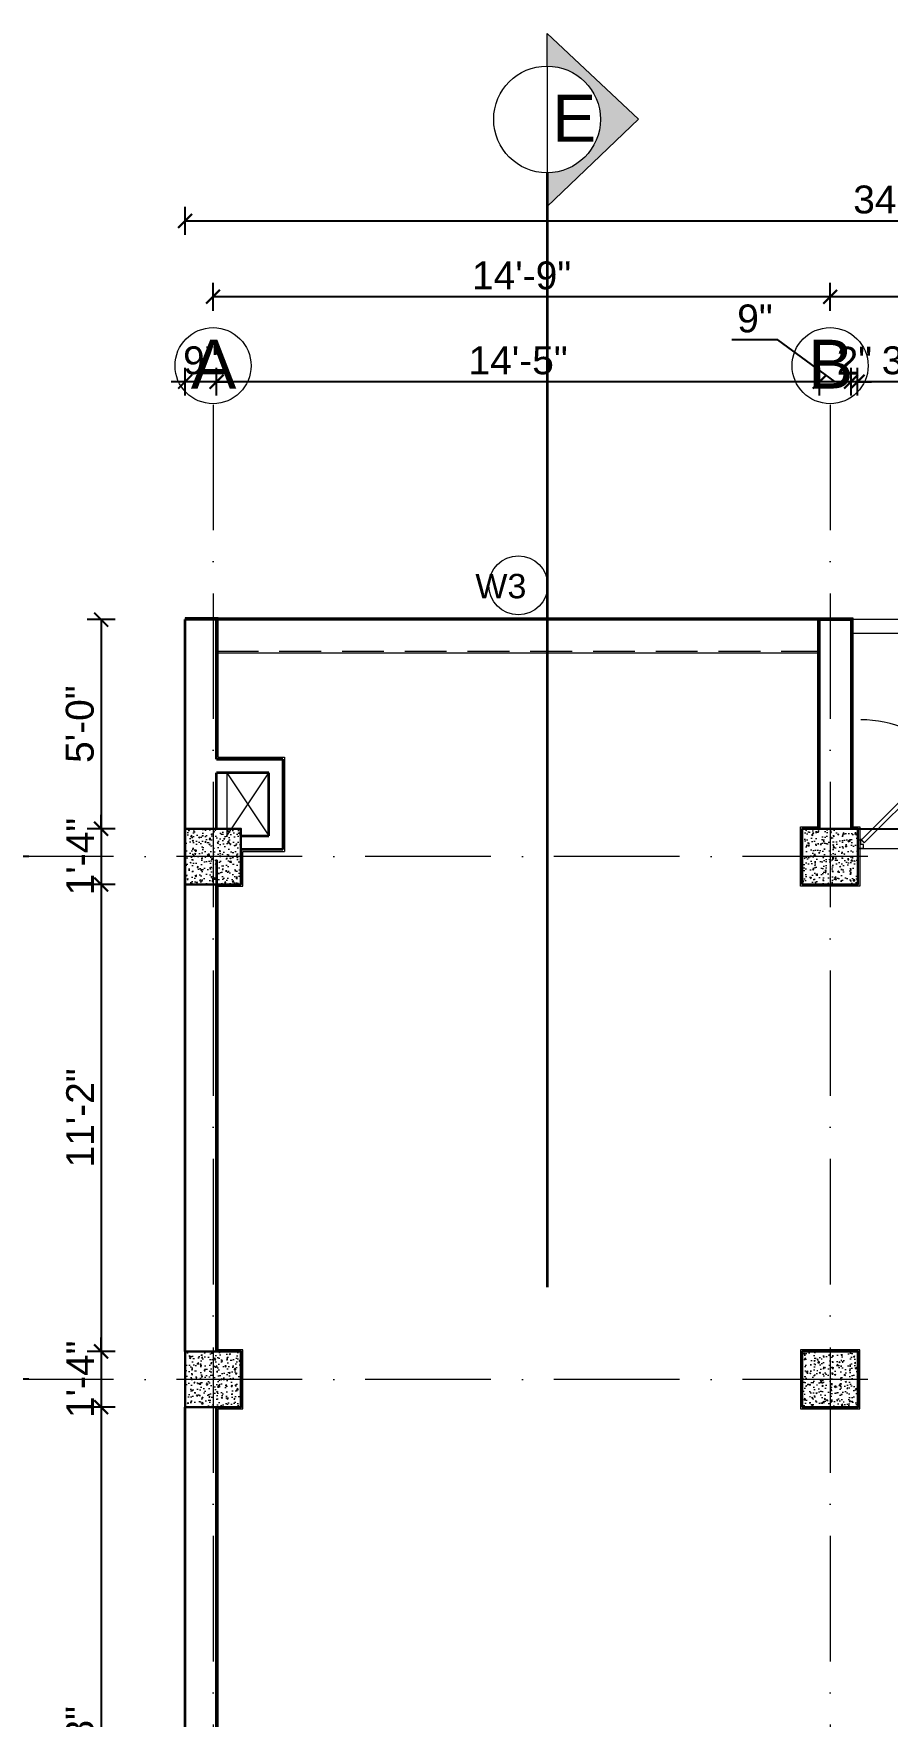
# Model space of a CAD drawing. Header units: inches. Extents: x 10755 to 33653, y -10992 to 10708.
# Drawn here: x 14934.1 to 15179, y 6971.1 to 7454 of the extents above; entities that cross this region are included whole.
import ezdxf

# ---------------------------------------------------------------- set-up
doc = ezdxf.new("R2010")
doc.units = ezdxf.units.IN
doc.header["$MEASUREMENT"] = 0
doc.linetypes.add('ACAD_ISO10W100', pattern=[18, 12, -3, 0, -3])
doc.linetypes.add('HIDDEN', pattern=[0.375, 0.25, -0.125])
for name, color, linetype, lineweight in [('beam in plan', 241, 'HIDDEN', 20), ('centerline', 9, 'ACAD_ISO10W100', 5), ('col', 1, 'Continuous', 30), ('dim', 6, 'Continuous', 13), ('dimension center - 8', 134, 'Continuous', 13), ('dimension element- 8', 5, 'Continuous', 13), ('dimension inter - 8', 6, 'Continuous', 13), ('dimension overall - 8', 185, 'Continuous', 13), ('DIMINSION', 5, 'Continuous', 15), ('hatch 2', 8, 'Continuous', 13), ('hatch- rcc', 252, 'Continuous', 5), ('PLASTER', 50, 'Continuous', 9), ('PUERTAS', 7, 'Continuous', 0), ('railing', 33, 'Continuous', 15), ('rs', 102, 'Continuous', 15), ('Section line-1-8', 172, 'Continuous', 35), ('Section text-1-8', 6, 'Continuous', 18), ('sill line', 21, 'Continuous', 20), ('title text 1', 113, 'Continuous', 25), ('wall', 1, 'Continuous', 35)]:
    doc.layers.add(name, color=color, linetype=linetype, lineweight=lineweight)
doc.layers.add('T-TEXT', color=230, linetype='Continuous')
doc.layers.get('dimension inter - 8').off()
doc.layers.get('DIMINSION').off()
doc.styles.add('arial', font='arial.ttf')
doc.styles.add('Prajwal', font='stylu.ttf', dxfattribs={"height": 9})
doc.styles.get("Standard").update_dxf_attribs({"font": 'arial.ttf'})
doc.styles.add('suren', font='times.ttf', dxfattribs={"height": 4})
doc.dimstyles.new('S8', dxfattribs={"dimscale": 8, "dimtxt": 1, "dimasz": 0.5, "dimexe": 0.5, "dimexo": 0.5, "dimgap": 0.25, "dimtad": 1, "dimzin": 3, "dimdsep": 46, "dimlunit": 4, "dimtxsty": 'Standard', "dimblk": 'ARCHTICK', "dimcen": 0, "dimclrd": 256, "dimclre": 256, "dimclrt": 6, "dimadec": 0, "dimazin": 0, "dimtfac": 0.5, "dimtix": 1, "dimtmove": 1, "dimatfit": 3, "dimfxl": 0.5, "dimfxlon": 1, "dimfrac": 1, "dimtolj": 1, "dimtzin": 0, "dimarcsym": 1})

# ---------------------------------------------------------------- blocks, each defined once
blk = doc.blocks.new('EWEWRTT')
at = {"layer": 'centerline', "ltscale": 3}
for p, q in [((176317.85, -3623.75), (176317.85, -4988.85)), ((176494.85, -3623.75), (176494.85, -4988.85)), ((176830.31, -3753.4), (176184.96, -3753.4)), ((176830.31, -3903.4), (176184.95, -3903.4))]:
    blk.add_line(p, q, dxfattribs=at)
at = {"layer": 'centerline', "linetype": 'Continuous'}
for centre in [(176317.85, -3612.52), (176494.85, -3612.52)]:
    blk.add_circle(centre, 10.91, dxfattribs=at)
at = {"layer": 'T-TEXT', "ltscale": 100, "char_height": 14, "width": 12.944, "attachment_point": 1, "style": 'suren'}
for s, insert in [('{\\fArial|b0|i0|c0|p34;A}', (176311.49, -3605.08)), ('{\\fArial|b0|i0|c0|p34;B}', (176488.49, -3605.08))]:
    blk.add_mtext(s, dxfattribs=dict(at, insert=insert))
blk = doc.blocks.new('ETERWEWE')
at = {"layer": 'hatch- rcc', "linetype": 'Continuous', "ltscale": 30}
h = blk.add_hatch(dxfattribs=at)
h.set_pattern_fill('AR-CONC', color=256, scale=0.5, style=0)
h.set_pattern_definition([(50, (0, 0), (3.586300913, -0.313760675), [0.375, -4.125]), (355, (0, 0), (-0.69375667, 3.76096067), [0.3, -3.3]), (100.4514445, (0.299, -0.026), (2.89254423, 3.447199955), [0.31870096, -3.50571056]), (46.1842, (0, 1), (5.33620665, -0.8275964), [0.5625, -6.1875]), (96.6356355, (0.4447, 0.931), (4.67330973, 4.870593), [0.47805171, -5.2585688]), (351.184164, (0, 1), (4.67330973, 4.870593), [0.45, -4.95]), (21, (0.5, 0.75), (2.98453526, -2.013094453), [0.375, -4.125]), (326, (0.5, 0.75), (1.21657666, 3.625750225), [0.3, -3.3]), (71.4514447, (0.7487, 0.5822), (4.20111188, 1.612655764), [0.31870095, -3.50571056]), (37.5, (0, 0), (0.060799277, 1.664469269), [0, -3.26, 0, -3.35, 0, -3.3125]), (7.5, (0, 0), (1.315347687, 1.97205856), [0, -1.91, 0, -3.185, 0, -1.2625]), (327.5, (-1.115, 0), (2.669112181, -0.112774359), [0, -1.25, 0, -3.9, 0, -5.175]), (317.5, (-1.615, 0), (2.915930847, 0.50052491), [0, -1.625, 0, -2.59, 0, -3.675])])
h.paths.add_polyline_path([(159423.23, -3794.58), (159439.23, -3794.58), (159439.23, -3778.58), (159423.23, -3778.58)])
at = {"layer": 'col', "linetype": 'Continuous', "ltscale": 30}
blk.add_lwpolyline([(159423.23, -3794.58), (159423.23, -3778.58), (159439.23, -3778.58), (159439.23, -3794.58), (159423.23, -3794.58)], dxfattribs=at)
blk = doc.blocks.new('wewerrr')
at = {"layer": 'DIMINSION', "linetype": 'Continuous'}
for p in [(16886.62, 33.19), (16886.62, 33.19), (17063.62, 33.19), (17063.62, 33.19), (16886.62, -116.81), (16886.62, -116.81), (17063.62, -116.81), (17063.62, -116.81)]:
    blk.add_blockref('ETERWEWE', p, dxfattribs=at)
blk = doc.blocks.new('2ft6in')
at = {"layer": 'PUERTAS', "color": 2}
for p, q in [((0.84, 2.1), (21.02, 22.28)), ((21.71, 21.6), (1.47, 1.37)), ((18.33, 21.76), (18.31, 21.77)), ((21.71, 21.6), (21.02, 22.28)), ((21.18, 18.9), (21.2, 18.89)), ((0, 2), (0, 0)), ((0.6, 2), (0, 2)), ((1.33, 0), (0, 0)), ((0.6, 1.26), (0.6, 2.04)), ((0.67, 1.26), (0.6, 1.26)), ((0.67, 1.26), (0.67, 2.01)), ((0.67, 1), (0.67, 1.26)), ((1.33, 1), (0.67, 1)), ((1.31, 1.53), (0.79, 2.06)), ((1.36, 1.58), (0.81, 2.12)), ((1.36, 1.58), (1.31, 1.53)), ((1.47, 1.37), (1.31, 1.53)), ((1.33, 0), (1.33, 1)), ((28.67, 0), (28.67, 1)), ((28.67, 1), (29.33, 1)), ((28.67, 0), (30, 0)), ((29.33, 1), (29.33, 2)), ((29.33, 2), (30, 2)), ((30, 0), (30, 2))]:
    blk.add_line(p, q, dxfattribs=at)
at = {"layer": 'PUERTAS', "color": 8}
for p, q in [((18.81, 20.78), (18.04, 21.4)), ((18.86, 20.83), (18.08, 21.46)), ((18.95, 20.92), (18.2, 21.58)), ((18.44, 21.9), (18.31, 21.77)), ((19.07, 21.03), (18.34, 21.72)), ((18.44, 21.9), (18.56, 22.02)), ((18.58, 22.01), (18.56, 22.02)), ((19.3, 21.26), (18.61, 22)), ((19.42, 21.38), (18.75, 22.14)), ((19.51, 21.48), (18.88, 22.26)), ((18.91, 20.27), (19.19, 20.69)), ((19.55, 21.53), (18.93, 22.3)), ((19.13, 20.8), (19.03, 20.9)), ((19.15, 20.82), (19.05, 20.92)), ((19.09, 20.44), (19.25, 20.76)), ((19.19, 20.87), (19.1, 20.96)), ((19.25, 20.93), (19.16, 21.02)), ((19.28, 20.63), (19.32, 20.83)), ((19.4, 21.08), (19.31, 21.17)), ((19.47, 21.15), (19.38, 21.24)), ((19.43, 20.78), (19.4, 20.9)), ((19.51, 21.19), (19.42, 21.28)), ((19.55, 20.91), (19.43, 20.94)), ((19.53, 21.21), (19.44, 21.3)), ((19.7, 21.06), (19.51, 21.01)), ((19.89, 21.24), (19.58, 21.08)), ((20.07, 21.42), (19.64, 21.15)), ((20.33, 20.13), (20.36, 20.01)), ((20.48, 20.28), (20.44, 20.08)), ((20.67, 20.47), (20.51, 20.15)), ((20.85, 20.64), (20.57, 20.22)), ((20.95, 20.13), (21.72, 19.51)), ((19.69, 19.49), (20.12, 19.76)), ((19.87, 19.67), (20.18, 19.83)), ((20.06, 19.85), (20.25, 19.9)), ((20.21, 20), (20.33, 19.97)), ((20.21, 19.38), (20.83, 18.61)), ((20.23, 19.7), (20.32, 19.61)), ((20.25, 19.72), (20.34, 19.63)), ((20.25, 19.43), (20.88, 18.65)), ((20.29, 19.76), (20.38, 19.67)), ((20.34, 19.53), (21, 18.77)), ((20.36, 19.83), (20.45, 19.74)), ((20.46, 19.64), (21.14, 18.91)), ((20.5, 19.98), (20.6, 19.89)), ((20.57, 20.04), (20.66, 19.95)), ((20.61, 20.09), (20.7, 19.99)), ((20.63, 20.11), (20.72, 20.01)), ((20.69, 19.87), (21.42, 19.19)), ((20.81, 19.99), (21.56, 19.33)), ((20.9, 20.08), (21.68, 19.45)), ((21.32, 19.01), (21.2, 18.89)), ((21.32, 19.01), (21.44, 19.14)), ((21.43, 19.15), (21.44, 19.14)), ((0, 0), (30, 0))]:
    blk.add_line(p, q, dxfattribs=at)
at = {"layer": 'PUERTAS', "color": 1}
for p, q in [((18.06, 21.44), (18.48, 21.86)), ((18.74, 20.79), (18.06, 21.34)), ((18.08, 21.51), (18.45, 21.88)), ((18.11, 21.49), (18.08, 21.51)), ((18.82, 22.25), (18.45, 21.88)), ((18.9, 22.28), (18.48, 21.86)), ((18.84, 22.23), (18.82, 22.25)), ((18.83, 20.8), (19.18, 21.15)), ((18.84, 20.21), (19.1, 20.6)), ((18.92, 20.89), (18.93, 20.88)), ((19.54, 21.59), (18.99, 22.27)), ((19.02, 20.88), (19.24, 21.1)), ((19.12, 20.8), (19.03, 20.89)), ((19.1, 20.7), (19.11, 20.69)), ((19.1, 20.6), (19.1, 20.6)), ((19.11, 20.79), (19.33, 21.01)), ((19.54, 21.5), (19.18, 21.15)), ((19.45, 21.31), (19.24, 21.1)), ((19.55, 21.22), (19.33, 21.01)), ((19.45, 21.41), (19.45, 21.41)), ((19.54, 21.22), (19.45, 21.31)), ((19.64, 21.23), (19.64, 21.23)), ((19.74, 21.24), (19.73, 21.23)), ((20.12, 21.49), (19.74, 21.24)), ((20.22, 21.48), (20.22, 21.49)), ((20.65, 20.12), (20.43, 19.9)), ((20.66, 20.31), (20.65, 20.31)), ((20.65, 20.21), (20.65, 20.22)), ((20.91, 20.7), (20.66, 20.31)), ((20.91, 20.8), (20.91, 20.79)), ((18.85, 20.11), (18.84, 20.12)), ((19.53, 19.43), (19.54, 19.42)), ((19.64, 19.42), (20.02, 19.67)), ((20.02, 19.67), (20.03, 19.68)), ((20.12, 19.68), (20.12, 19.68)), ((20.21, 19.69), (20.43, 19.9)), ((20.22, 19.41), (20.57, 19.76)), ((20.22, 19.69), (20.31, 19.6)), ((20.22, 19.32), (20.76, 18.64)), ((20.31, 19.6), (20.52, 19.81)), ((20.31, 19.5), (20.31, 19.5)), ((20.74, 20.03), (20.52, 19.81)), ((20.93, 20.11), (20.57, 19.76)), ((20.64, 20.11), (20.73, 20.02)), ((20.84, 20.02), (20.83, 20.03)), ((20.86, 18.63), (21.28, 19.05)), ((20.91, 18.68), (20.94, 18.66)), ((20.94, 18.66), (21.31, 19.03)), ((21.02, 20.12), (21.7, 19.57)), ((21.7, 19.47), (21.28, 19.05)), ((21.67, 19.4), (21.31, 19.03)), ((21.65, 19.42), (21.67, 19.4))]:
    blk.add_line(p, q, dxfattribs=at)
at = {"layer": 'PUERTAS', "color": 2}
for radius in [0.129, 0.0627]:
    blk.add_circle((0.68, 2.14), radius, dxfattribs=at)
at = {"layer": 'PUERTAS', "color": 8}
blk.add_arc((0.68, 2.14), 28.65, 359.7285, 90.0333, dxfattribs=at)
at = {"layer": 'PUERTAS', "color": 1}
for centre, start, end in [((18.78, 20.84), 231.0764, 315), ((18.89, 20.16), 135, 225), ((18.94, 22.23), 38.9236, 135), ((18.97, 20.93), 225, 315), ((19.16, 20.74), 135, 219.7428), ((19.06, 20.65), 315, 39.7428), ((19.4, 21.36), 315, 45), ((19.49, 21.55), 315, 38.9236), ((19.6, 21.18), 50.2572, 135), ((19.68, 21.28), 230.2572, 315), ((20.17, 21.44), 45, 135), ((20.7, 20.26), 135, 219.7428), ((20.6, 20.17), 315, 39.7428), ((20.87, 20.75), 315, 45), ((20.98, 20.07), 51.0764, 135), ((19.59, 19.47), 225, 315), ((20.07, 19.63), 50.2572, 135), ((20.16, 19.73), 230.2572, 315), ((20.27, 19.36), 135, 218.9236), ((20.35, 19.55), 135, 225), ((20.78, 19.98), 45, 135), ((20.82, 18.68), 218.9236, 315), ((21.65, 19.52), 315, 51.0764)]:
    blk.add_arc(centre, 0.0667, start, end, dxfattribs=at)
blk = doc.blocks.new('pp')
at = {"layer": 'PLASTER'}
for p, q in [((13829.02, 7286.32), (13819.52, 7286.32)), ((13819.52, 7286.32), (13819.52, 7285.82)), ((13829.02, 7246.32), (13829.02, 7286.32)), ((13829.02, 7246.32), (13848.02, 7246.32)), ((13848.02, 7246.32), (13848.02, 7219.32))]:
    blk.add_line(p, q, dxfattribs=at)
for points in [[(14001.02, 7286.32), (14011.02, 7286.32), (14011.02, 7226.32), (14013.02, 7226.32), (14013.02, 7209.32), (13996.02, 7209.32), (13996.02, 7226.32), (14001.02, 7226.32), (14001.02, 7286.32)], [(13848.02, 6432.32), (13836.02, 6432.32), (13836.02, 6435.32), (13829.02, 6435.32), (13829.02, 6658.32), (13836.02, 6658.32), (13836.02, 6675.32), (13829.02, 6675.32), (13829.02, 6843.32), (13836.02, 6843.32), (13836.02, 6860.32), (13829.02, 6860.32), (13829.02, 7059.32), (13836.02, 7059.32), (13836.02, 7076.32), (13829.02, 7076.32), (13829.02, 7209.32), (13836.02, 7209.32), (13836.02, 7219.32), (13848.02, 7219.32)]]:
    blk.add_lwpolyline(points, dxfattribs=at)
blk.add_lwpolyline([(14013.02, 7076.32), (13996.02, 7076.32), (13996.02, 7059.32), (14013.02, 7059.32)], close=True, dxfattribs=at)
blk = doc.blocks.new('_ArchTick')
at = {"color": 0, "const_width": 0.15}
blk.add_lwpolyline([(-0.5, -0.5), (0.5, 0.5)], dxfattribs=at)
blk = doc.blocks.new('*D983')
at = {"layer": 'Defpoints', "color": 0, "transparency": 16777216}
for p in [(14986.6, 7354.1), (14986.6, 7285.82), (15159.6, 7285.82)]:
    blk.add_point(p, dxfattribs=at)
at = {"layer": 'dimension element- 8', "lineweight": -2, "transparency": 16777216}
for p, q in [((14986.6, 7350.1), (14986.6, 7358.1)), ((15159.6, 7354.1), (14986.6, 7354.1)), ((15159.6, 7350.1), (15159.6, 7358.1))]:
    blk.add_line(p, q, dxfattribs=at)
at = {"layer": 'dimension element- 8', "lineweight": -2, "transparency": 16777216, "xscale": 4, "yscale": 4, "zscale": 4, "rotation": 180}
blk.add_blockref('_ArchTick', (14986.6, 7354.1), dxfattribs=at)
at = {"layer": 'dimension element- 8', "lineweight": -2, "transparency": 16777216, "xscale": 4, "yscale": 4, "zscale": 4}
blk.add_blockref('_ArchTick', (15159.6, 7354.1), dxfattribs=at)
at = {"layer": 'dimension element- 8', "color": 6, "transparency": 16777216, "insert": (15073.1, 7360.18), "char_height": 8, "attachment_point": 5}
blk.add_mtext('\\A1;14\'-5"', dxfattribs=at)
blk = doc.blocks.new('*D894')
at = {"layer": 'Defpoints', "color": 0, "transparency": 16777216}
for p in [(14977.6, 7285.82), (14953.5, 7225.82), (14977.6, 7225.82)]:
    blk.add_point(p, dxfattribs=at)
at = {"layer": 'dimension element- 8', "lineweight": -2, "transparency": 16777216}
for p, q in [((14957.5, 7285.82), (14949.5, 7285.82)), ((14953.5, 7285.82), (14953.5, 7225.82)), ((14957.5, 7225.82), (14949.5, 7225.82))]:
    blk.add_line(p, q, dxfattribs=at)
at = {"layer": 'dimension element- 8', "lineweight": -2, "transparency": 16777216, "xscale": 4, "yscale": 4, "zscale": 4}
for p, rotation in [((14953.5, 7285.82), 90), ((14953.5, 7225.82), 270)]:
    blk.add_blockref('_ArchTick', p, dxfattribs=dict(at, rotation=rotation))
at = {"layer": 'dimension element- 8', "color": 6, "transparency": 16777216, "insert": (14947.41, 7255.82), "char_height": 8, "attachment_point": 5, "rotation": 90}
blk.add_mtext('\\A1;5\'-0"', dxfattribs=at)
blk = doc.blocks.new('*D895')
at = {"layer": 'Defpoints', "color": 0, "transparency": 16777216}
for p in [(14977.6, 7225.82), (14953.5, 7209.82), (14977.6, 7209.82)]:
    blk.add_point(p, dxfattribs=at)
at = {"layer": 'dimension element- 8', "lineweight": -2, "transparency": 16777216}
for p, q in [((14953.5, 7225.82), (14953.5, 7229.82)), ((14957.5, 7225.82), (14949.5, 7225.82)), ((14953.5, 7225.82), (14953.5, 7209.82)), ((14957.5, 7209.82), (14949.5, 7209.82)), ((14953.5, 7209.82), (14953.5, 7205.82))]:
    blk.add_line(p, q, dxfattribs=at)
at = {"layer": 'dimension element- 8', "lineweight": -2, "transparency": 16777216, "xscale": 4, "yscale": 4, "zscale": 4}
for p, rotation in [((14953.5, 7225.82), 270), ((14953.5, 7209.82), 90)]:
    blk.add_blockref('_ArchTick', p, dxfattribs=dict(at, rotation=rotation))
at = {"layer": 'dimension element- 8', "color": 6, "transparency": 16777216, "insert": (14947.48, 7217.82), "char_height": 8, "attachment_point": 5, "rotation": 90}
blk.add_mtext('\\A1;1\'-4"', dxfattribs=at)
blk = doc.blocks.new('*D896')
at = {"layer": 'Defpoints', "color": 0, "transparency": 16777216}
for p in [(14977.6, 7209.82), (14953.5, 7075.82), (14977.6, 7075.82)]:
    blk.add_point(p, dxfattribs=at)
at = {"layer": 'dimension element- 8', "lineweight": -2, "transparency": 16777216}
for p, q in [((14957.5, 7209.82), (14949.5, 7209.82)), ((14953.5, 7209.82), (14953.5, 7075.82)), ((14957.5, 7075.82), (14949.5, 7075.82))]:
    blk.add_line(p, q, dxfattribs=at)
at = {"layer": 'dimension element- 8', "lineweight": -2, "transparency": 16777216, "xscale": 4, "yscale": 4, "zscale": 4}
for p, rotation in [((14953.5, 7209.82), 90), ((14953.5, 7075.82), 270)]:
    blk.add_blockref('_ArchTick', p, dxfattribs=dict(at, rotation=rotation))
at = {"layer": 'dimension element- 8', "color": 6, "transparency": 16777216, "insert": (14947.48, 7142.82), "char_height": 8, "attachment_point": 5, "rotation": 90}
blk.add_mtext('\\A1;11\'-2"', dxfattribs=at)
blk = doc.blocks.new('*D897')
at = {"layer": 'Defpoints', "color": 0, "transparency": 16777216}
for p in [(14977.6, 7075.82), (14953.5, 7059.82), (14977.6, 7059.82)]:
    blk.add_point(p, dxfattribs=at)
at = {"layer": 'dimension element- 8', "lineweight": -2, "transparency": 16777216}
for p, q in [((14953.5, 7075.82), (14953.5, 7079.82)), ((14957.5, 7075.82), (14949.5, 7075.82)), ((14953.5, 7075.82), (14953.5, 7059.82)), ((14957.5, 7059.82), (14949.5, 7059.82)), ((14953.5, 7059.82), (14953.5, 7055.82))]:
    blk.add_line(p, q, dxfattribs=at)
at = {"layer": 'dimension element- 8', "lineweight": -2, "transparency": 16777216, "xscale": 4, "yscale": 4, "zscale": 4}
for p, rotation in [((14953.5, 7075.82), 270), ((14953.5, 7059.82), 90)]:
    blk.add_blockref('_ArchTick', p, dxfattribs=dict(at, rotation=rotation))
at = {"layer": 'dimension element- 8', "color": 6, "transparency": 16777216, "insert": (14947.48, 7067.82), "char_height": 8, "attachment_point": 5, "rotation": 90}
blk.add_mtext('\\A1;1\'-4"', dxfattribs=at)
blk = doc.blocks.new('*D898')
at = {"layer": 'Defpoints', "color": 0, "transparency": 16777216}
for p in [(14977.6, 7059.82), (14953.5, 6859.82), (14977.6, 6859.82)]:
    blk.add_point(p, dxfattribs=at)
at = {"layer": 'dimension element- 8', "lineweight": -2, "transparency": 16777216}
for p, q in [((14957.5, 7059.82), (14949.5, 7059.82)), ((14953.5, 7059.82), (14953.5, 6859.82)), ((14957.5, 6859.82), (14949.5, 6859.82))]:
    blk.add_line(p, q, dxfattribs=at)
at = {"layer": 'dimension element- 8', "lineweight": -2, "transparency": 16777216, "xscale": 4, "yscale": 4, "zscale": 4}
for p, rotation in [((14953.5, 7059.82), 90), ((14953.5, 6859.82), 270)]:
    blk.add_blockref('_ArchTick', p, dxfattribs=dict(at, rotation=rotation))
at = {"layer": 'dimension element- 8', "color": 6, "transparency": 16777216, "insert": (14947.41, 6959.82), "char_height": 8, "attachment_point": 5, "rotation": 90}
blk.add_mtext('\\A1;16\'-8"', dxfattribs=at)
blk = doc.blocks.new('*D909')
at = {"layer": 'Defpoints', "color": 0, "transparency": 16777216}
for p in [(14928.74, 7067.82), (14977.6, 7067.82), (14977.6, 6851.82)]:
    blk.add_point(p, dxfattribs=at)
at = {"layer": 'dimension center - 8', "lineweight": -2, "transparency": 16777216}
for p, q in [((14932.74, 7067.82), (14924.74, 7067.82)), ((14928.74, 6851.82), (14928.74, 7067.82)), ((14932.74, 6851.82), (14924.74, 6851.82))]:
    blk.add_line(p, q, dxfattribs=at)
at = {"layer": 'dimension center - 8', "lineweight": -2, "transparency": 16777216, "xscale": 4, "yscale": 4, "zscale": 4}
for p, rotation in [((14928.74, 7067.82), 90), ((14928.74, 6851.82), 270)]:
    blk.add_blockref('_ArchTick', p, dxfattribs=dict(at, rotation=rotation))
at = {"layer": 'dimension center - 8', "color": 6, "transparency": 16777216, "insert": (14922.66, 6959.82), "char_height": 8, "attachment_point": 5, "rotation": 90}
blk.add_mtext('\\A1;18\'-0"', dxfattribs=at)
blk = doc.blocks.new('*D910')
at = {"layer": 'Defpoints', "color": 0, "transparency": 16777216}
for p in [(14928.74, 7217.82), (14977.6, 7217.82), (14977.6, 7067.82)]:
    blk.add_point(p, dxfattribs=at)
at = {"layer": 'dimension center - 8', "lineweight": -2, "transparency": 16777216}
for p, q in [((14932.74, 7217.82), (14924.74, 7217.82)), ((14928.74, 7067.82), (14928.74, 7217.82)), ((14932.74, 7067.82), (14924.74, 7067.82))]:
    blk.add_line(p, q, dxfattribs=at)
at = {"layer": 'dimension center - 8', "lineweight": -2, "transparency": 16777216, "xscale": 4, "yscale": 4, "zscale": 4}
for p, rotation in [((14928.74, 7217.82), 90), ((14928.74, 7067.82), 270)]:
    blk.add_blockref('_ArchTick', p, dxfattribs=dict(at, rotation=rotation))
at = {"layer": 'dimension center - 8', "color": 6, "transparency": 16777216, "insert": (14922.66, 7142.82), "char_height": 8, "attachment_point": 5, "rotation": 90}
blk.add_mtext('\\A1;12\'-6"', dxfattribs=at)
blk = doc.blocks.new('*D911')
at = {"layer": 'Defpoints', "color": 0, "transparency": 16777216}
for p in [(14977.6, 7285.82), (14901.48, 6140.48), (14977.6, 6140.48)]:
    blk.add_point(p, dxfattribs=at)
at = {"layer": 'dimension overall - 8', "lineweight": -2, "transparency": 16777216}
for p, q in [((14905.48, 7285.82), (14897.48, 7285.82)), ((14901.48, 7285.82), (14901.48, 6140.48)), ((14905.48, 6140.48), (14897.48, 6140.48))]:
    blk.add_line(p, q, dxfattribs=at)
at = {"layer": 'dimension overall - 8', "lineweight": -2, "transparency": 16777216, "xscale": 4, "yscale": 4, "zscale": 4}
for p, rotation in [((14901.48, 7285.82), 90), ((14901.48, 6140.48), 270)]:
    blk.add_blockref('_ArchTick', p, dxfattribs=dict(at, rotation=rotation))
at = {"layer": 'dimension overall - 8', "color": 6, "transparency": 16777216, "insert": (14895.4, 6713.15), "char_height": 8, "attachment_point": 5, "rotation": 90}
blk.add_mtext('\\A1;95\'-5{\\H0.500000x;\\S1#4;}"', dxfattribs=at)
blk = doc.blocks.new('*D975')
at = {"layer": 'Defpoints', "color": 0, "transparency": 16777216}
for p in [(14977.6, 7209.82), (15395.55, 7209.82), (15427.2, 7209.82)]:
    blk.add_point(p, dxfattribs=at)
at = {"layer": 'dimension element- 8', "lineweight": -2, "transparency": 16777216}
for p, q in [((15423.2, 7209.82), (15431.2, 7209.82)), ((15423.2, 7209.82), (15431.2, 7209.82)), ((15427.2, 7209.82), (15427.2, 7213.82)), ((15427.2, 7209.82), (15427.2, 7205.82))]:
    blk.add_line(p, q, dxfattribs=at)
at = {"layer": 'dimension element- 8', "lineweight": -2, "transparency": 16777216, "xscale": 4, "yscale": 4, "zscale": 4}
for rotation in [90, 270]:
    blk.add_blockref('_ArchTick', (15427.2, 7209.82), dxfattribs=dict(at, rotation=rotation))
at = {"layer": 'dimension element- 8', "color": 6, "transparency": 16777216, "insert": (15421.12, 7209.82), "char_height": 8, "attachment_point": 5, "rotation": 90}
blk.add_mtext('\\A1;0"', dxfattribs=at)
blk = doc.blocks.new('*D980')
at = {"layer": 'Defpoints', "color": 0, "transparency": 16777216}
for p in [(15170.5, 7354.1), (15170.5, 7225.82), (15206.6, 7225.82)]:
    blk.add_point(p, dxfattribs=at)
at = {"layer": 'dimension element- 8', "lineweight": -2, "transparency": 16777216}
for p, q in [((15170.5, 7350.1), (15170.5, 7358.1)), ((15206.6, 7354.1), (15170.5, 7354.1)), ((15206.6, 7350.1), (15206.6, 7358.1))]:
    blk.add_line(p, q, dxfattribs=at)
at = {"layer": 'dimension element- 8', "lineweight": -2, "transparency": 16777216, "xscale": 4, "yscale": 4, "zscale": 4, "rotation": 180}
blk.add_blockref('_ArchTick', (15170.5, 7354.1), dxfattribs=at)
at = {"layer": 'dimension element- 8', "lineweight": -2, "transparency": 16777216, "xscale": 4, "yscale": 4, "zscale": 4}
blk.add_blockref('_ArchTick', (15206.6, 7354.1), dxfattribs=at)
at = {"layer": 'dimension element- 8', "color": 6, "transparency": 16777216, "insert": (15188.55, 7360.18), "char_height": 8, "attachment_point": 5}
blk.add_mtext('\\A1;3\'-0"', dxfattribs=at)
blk = doc.blocks.new('*D981')
at = {"layer": 'Defpoints', "color": 0, "transparency": 16777216}
for p in [(15168.6, 7354.1), (15168.6, 7225.82), (15170.5, 7225.82)]:
    blk.add_point(p, dxfattribs=at)
at = {"layer": 'dimension element- 8', "lineweight": -2, "transparency": 16777216}
for p, q in [((15168.6, 7354.1), (15164.6, 7354.1)), ((15168.6, 7350.1), (15168.6, 7358.1)), ((15170.5, 7354.1), (15168.6, 7354.1)), ((15170.5, 7350.1), (15170.5, 7358.1)), ((15170.5, 7354.1), (15174.5, 7354.1))]:
    blk.add_line(p, q, dxfattribs=at)
at = {"layer": 'dimension element- 8', "lineweight": -2, "transparency": 16777216, "xscale": 4, "yscale": 4, "zscale": 4}
blk.add_blockref('_ArchTick', (15168.6, 7354.1), dxfattribs=at)
at = {"layer": 'dimension element- 8', "lineweight": -2, "transparency": 16777216, "xscale": 4, "yscale": 4, "zscale": 4, "rotation": 180}
blk.add_blockref('_ArchTick', (15170.5, 7354.1), dxfattribs=at)
at = {"layer": 'dimension element- 8', "color": 6, "transparency": 16777216, "insert": (15169.55, 7360.11), "char_height": 8, "attachment_point": 5}
blk.add_mtext('\\A1;2"', dxfattribs=at)
blk = doc.blocks.new('*D982')
at = {"layer": 'Defpoints', "color": 0, "transparency": 16777216}
for p in [(15159.6, 7354.1), (15159.6, 7285.82), (15168.6, 7225.82)]:
    blk.add_point(p, dxfattribs=at)
at = {"layer": 'dimension element- 8', "lineweight": -2, "transparency": 16777216}
for p, q in [((15147.65, 7366.11), (15134.46, 7366.11)), ((15164.1, 7354.1), (15147.65, 7366.11)), ((15159.6, 7350.1), (15159.6, 7358.1)), ((15168.6, 7354.1), (15159.6, 7354.1)), ((15168.6, 7350.1), (15168.6, 7358.1))]:
    blk.add_line(p, q, dxfattribs=at)
at = {"layer": 'dimension element- 8', "lineweight": -2, "transparency": 16777216, "xscale": 4, "yscale": 4, "zscale": 4, "rotation": 180}
blk.add_blockref('_ArchTick', (15159.6, 7354.1), dxfattribs=at)
at = {"layer": 'dimension element- 8', "lineweight": -2, "transparency": 16777216, "xscale": 4, "yscale": 4, "zscale": 4}
blk.add_blockref('_ArchTick', (15168.6, 7354.1), dxfattribs=at)
at = {"layer": 'dimension element- 8', "color": 6, "transparency": 16777216, "insert": (15141.05, 7372.2), "char_height": 8, "attachment_point": 5}
blk.add_mtext('\\A1;9"', dxfattribs=at)
blk = doc.blocks.new('*D984')
at = {"layer": 'Defpoints', "color": 0, "transparency": 16777216}
for p in [(14977.6, 7354.1), (14977.6, 7285.82), (14986.6, 7285.82)]:
    blk.add_point(p, dxfattribs=at)
at = {"layer": 'dimension element- 8', "lineweight": -2, "transparency": 16777216}
for p, q in [((14977.6, 7354.1), (14973.6, 7354.1)), ((14977.6, 7350.1), (14977.6, 7358.1)), ((14986.6, 7354.1), (14977.6, 7354.1)), ((14986.6, 7350.1), (14986.6, 7358.1)), ((14986.6, 7354.1), (14990.6, 7354.1))]:
    blk.add_line(p, q, dxfattribs=at)
at = {"layer": 'dimension element- 8', "lineweight": -2, "transparency": 16777216, "xscale": 4, "yscale": 4, "zscale": 4}
blk.add_blockref('_ArchTick', (14977.6, 7354.1), dxfattribs=at)
at = {"layer": 'dimension element- 8', "lineweight": -2, "transparency": 16777216, "xscale": 4, "yscale": 4, "zscale": 4, "rotation": 180}
blk.add_blockref('_ArchTick', (14986.6, 7354.1), dxfattribs=at)
at = {"layer": 'dimension element- 8', "color": 6, "transparency": 16777216, "insert": (14982.1, 7360.18), "char_height": 8, "attachment_point": 5}
blk.add_mtext('\\A1;9"', dxfattribs=at)
blk = doc.blocks.new('*D1424')
at = {"layer": 'Defpoints', "color": 0, "transparency": 16777216}
for p in [(15162.6, 7378.47), (15162.6, 7321.86), (15387.55, 7321.86)]:
    blk.add_point(p, dxfattribs=at)
at = {"layer": 'dimension center - 8', "lineweight": -2, "transparency": 16777216}
for p, q in [((15162.6, 7374.47), (15162.6, 7382.47)), ((15387.55, 7378.47), (15162.6, 7378.47)), ((15387.55, 7374.47), (15387.55, 7382.47))]:
    blk.add_line(p, q, dxfattribs=at)
at = {"layer": 'dimension center - 8', "lineweight": -2, "transparency": 16777216, "xscale": 4, "yscale": 4, "zscale": 4, "rotation": 180}
blk.add_blockref('_ArchTick', (15162.6, 7378.47), dxfattribs=at)
at = {"layer": 'dimension center - 8', "lineweight": -2, "transparency": 16777216, "xscale": 4, "yscale": 4, "zscale": 4}
blk.add_blockref('_ArchTick', (15387.55, 7378.47), dxfattribs=at)
at = {"layer": 'dimension center - 8', "color": 6, "transparency": 16777216, "insert": (15275.07, 7384.55), "char_height": 8, "attachment_point": 5}
blk.add_mtext('\\A1;18\'-9"', dxfattribs=at)
blk = doc.blocks.new('*D1425')
at = {"layer": 'Defpoints', "color": 0, "transparency": 16777216}
for p in [(14985.6, 7378.47), (14985.6, 7321.86), (15162.6, 7321.86)]:
    blk.add_point(p, dxfattribs=at)
at = {"layer": 'dimension center - 8', "lineweight": -2, "transparency": 16777216}
for p, q in [((14985.6, 7374.47), (14985.6, 7382.47)), ((15162.6, 7378.47), (14985.6, 7378.47)), ((15162.6, 7374.47), (15162.6, 7382.47))]:
    blk.add_line(p, q, dxfattribs=at)
at = {"layer": 'dimension center - 8', "lineweight": -2, "transparency": 16777216, "xscale": 4, "yscale": 4, "zscale": 4, "rotation": 180}
blk.add_blockref('_ArchTick', (14985.6, 7378.47), dxfattribs=at)
at = {"layer": 'dimension center - 8', "lineweight": -2, "transparency": 16777216, "xscale": 4, "yscale": 4, "zscale": 4}
blk.add_blockref('_ArchTick', (15162.6, 7378.47), dxfattribs=at)
at = {"layer": 'dimension center - 8', "color": 6, "transparency": 16777216, "insert": (15074.1, 7384.55), "char_height": 8, "attachment_point": 5}
blk.add_mtext('\\A1;14\'-9"', dxfattribs=at)
blk = doc.blocks.new('*D1426')
at = {"layer": 'Defpoints', "color": 0, "transparency": 16777216}
for p in [(15395.55, 7400.24), (14977.6, 7247), (15395.55, 7243)]:
    blk.add_point(p, dxfattribs=at)
at = {"layer": 'dimension overall - 8', "lineweight": -2, "transparency": 16777216}
for p, q in [((14977.6, 7396.24), (14977.6, 7404.24)), ((15395.55, 7396.24), (15395.55, 7404.24)), ((14977.6, 7400.24), (15395.55, 7400.24))]:
    blk.add_line(p, q, dxfattribs=at)
at = {"layer": 'dimension overall - 8', "lineweight": -2, "transparency": 16777216, "xscale": 4, "yscale": 4, "zscale": 4, "rotation": 180}
blk.add_blockref('_ArchTick', (14977.6, 7400.24), dxfattribs=at)
at = {"layer": 'dimension overall - 8', "lineweight": -2, "transparency": 16777216, "xscale": 4, "yscale": 4, "zscale": 4}
blk.add_blockref('_ArchTick', (15395.55, 7400.24), dxfattribs=at)
at = {"layer": 'dimension overall - 8', "color": 6, "transparency": 16777216, "insert": (15186.57, 7406.33), "char_height": 8, "attachment_point": 5}
blk.add_mtext('\\A1;34\'-10"', dxfattribs=at)
blk = doc.blocks.new('s22')
at = {"layer": 'Section text-1-8'}
blk.add_hatch(color=256, dxfattribs=at).paths.add_polyline_path([(13923.33, 7404.41), (13923.33, 7414.05, 0.414214), (13938.64, 7429.36, 0.414214), (13923.33, 7444.67), (13923.33, 7453.97), (13949.54, 7429.45)])
at = {"layer": 'Section line-1-8', "linetype": 'Continuous'}
blk.add_line((13923.33, 7414.05), (13923.33, 7094.26), dxfattribs=at)
at = {"layer": 'Section text-1-8'}
blk.add_line((13923.33, 7444.33), (13923.33, 7413.71), dxfattribs=at)
blk.add_lwpolyline([(13923.33, 7444.67), (13923.33, 7453.97), (13949.54, 7429.45), (13923.33, 7404.41), (13923.33, 7414.05)], dxfattribs=at)
blk.add_circle((13923.33, 7429.36), 15.31, dxfattribs=at)
at = {"layer": 'Section text-1-8', "insert": (13924.82, 7436.45), "char_height": 13.5, "attachment_point": 1, "style": 'arial'}
blk.add_mtext('E', dxfattribs=at)
blk = doc.blocks.new('*D3627')
at = {"layer": 'Defpoints', "color": 0, "transparency": 16777216}
for p in [(31969.25, 7241.82), (11281.95, 6632.82), (31991.14, 6632.82)]:
    blk.add_point(p, dxfattribs=at)
at = {"layer": 'dim', "lineweight": -2, "transparency": 16777216}
for p, q in [((31987.14, 7241.82), (31995.14, 7241.82)), ((31991.14, 7241.82), (31991.14, 6632.82)), ((31987.14, 6632.82), (31995.14, 6632.82))]:
    blk.add_line(p, q, dxfattribs=at)
at = {"layer": 'dim', "lineweight": -2, "transparency": 16777216, "xscale": 4, "yscale": 4, "zscale": 4}
for p, rotation in [((31991.14, 7241.82), 90), ((31991.14, 6632.82), 270)]:
    blk.add_blockref('_ArchTick', p, dxfattribs=dict(at, rotation=rotation))
at = {"layer": 'dim', "color": 6, "transparency": 16777216, "insert": (31985.05, 6937.32), "char_height": 8, "attachment_point": 5, "rotation": 90}
blk.add_mtext('\\A1;50\'-9"', dxfattribs=at)

msp = doc.modelspace()

# ---------------------------------------------------------------- linework, layer by layer
at = {"layer": 'beam in plan', "linetype": 'Continuous', "ltscale": 30}
msp.add_line((14989.597, 7241.819), (14989.597, 7223.819), dxfattribs=at)
at = {"layer": 'Defpoints'}
for points in [[(14977.597, 7285.819), (15168.597, 7285.819), (15168.597, 7225.819), (15395.174, 7225.819), (15395.546, 7225.819), (15395.546, 6118.819), (14977.597, 6118.819), (14977.597, 7285.819)], [(14984.597, 7209.819), (14993.599, 7209.819), (14993.599, 7216.819)], [(14984.597, 7075.819), (14993.597, 7075.819), (14993.597, 7059.819), (14984.597, 7059.819)]]:
    msp.add_lwpolyline(points, dxfattribs=at)
at = {"layer": 'hatch 2', "linetype": 'Continuous', "ltscale": 30}
for p, q in [((14989.597, 7223.819), (15001.597, 7241.819)), ((14989.597, 7241.819), (15001.597, 7223.819))]:
    msp.add_line(p, q, dxfattribs=at)
at = {"layer": 'hatch 2', "ltscale": 30}
msp.add_circle((15073.173, 7295.642), 8.47, dxfattribs=at)
at = {"layer": 'railing', "linetype": 'Continuous', "ltscale": 30}
for p, q in [((15248.895, 7285.819), (15168.597, 7285.819)), ((15227.253, 7281.823), (15168.597, 7281.819))]:
    msp.add_line(p, q, dxfattribs=at)
at = {"layer": 'rs', "linetype": 'HIDDEN', "ltscale": 48}
for p, q in [((14986.597, 7285.819), (15159.597, 7285.819)), ((14986.597, 7276.819), (15159.597, 7276.819))]:
    msp.add_line(p, q, dxfattribs=at)
at = {"layer": 'sill line', "linetype": 'Continuous', "ltscale": 30}
for p, q in [((14986.597, 7286.319), (15159.597, 7286.319)), ((14986.597, 7276.319), (15159.597, 7276.319))]:
    msp.add_line(p, q, dxfattribs=at)
at = {"layer": 'wall', "linetype": 'Continuous', "ltscale": 30}
for p, q in [((14977.597, 7075.819), (14977.597, 7285.819)), ((14977.597, 7225.819), (14977.597, 7285.819)), ((14986.597, 7285.819), (14977.597, 7285.819)), ((14986.597, 7276.819), (14986.597, 7285.819)), ((15159.597, 7285.819), (15168.597, 7285.819)), ((15159.597, 7276.819), (15159.597, 7285.819)), ((14986.597, 7245.819), (14986.597, 7276.819)), ((15159.597, 7225.819), (15159.597, 7276.819)), ((14986.597, 7245.819), (15005.597, 7245.819)), ((15005.597, 7245.819), (15005.597, 7219.819)), ((14986.597, 7225.819), (14986.597, 7241.819)), ((15001.597, 7241.819), (14986.597, 7241.819)), ((15001.597, 7223.819), (15001.597, 7241.819)), ((14993.597, 7223.819), (15001.597, 7223.819)), ((15005.597, 7219.819), (14993.597, 7219.819)), ((14986.597, 7216.777), (14986.597, 7189.819)), ((14986.597, 7075.819), (14986.597, 7209.819)), ((14986.597, 7192.819), (14986.597, 7209.819)), ((14986.597, 7185.819), (14986.597, 7075.819)), ((14977.597, 6859.819), (14977.597, 7059.819)), ((14986.597, 6859.819), (14986.597, 7059.819))]:
    msp.add_line(p, q, dxfattribs=at)
msp.add_lwpolyline([(15159.597, 7285.819), (15168.597, 7285.819), (15168.597, 7225.819)], dxfattribs=at)

# ---------------------------------------------------------------- block references
at = {"color": 3, "extrusion": (0, 0, -1), "xscale": -1.200000000011642, "yscale": 1.200000000000728, "zscale": -1.200000000011642}
msp.add_blockref('2ft6in', (-15170.597, 7220.119), dxfattribs=at)
at = {"layer": 'dimension center - 8'}
msp.add_blockref('s22', (1158.078, 0), dxfattribs=at)
at = {"layer": 'dimension inter - 8'}
msp.add_blockref('pp', (1158.079, 0), dxfattribs=at)
at = {"layer": 'wall', "linetype": 'Continuous', "ltscale": 30}
msp.add_blockref('EWEWRTT', (-161332.252, 10971.215), dxfattribs=at)
at = {"layer": 'wall', "linetype": 'Continuous'}
msp.add_blockref('wewerrr', (-161332.252, 10971.215), dxfattribs=at)

# ---------------------------------------------------------------- texts
at = {"layer": 'title text 1', "insert": (15066.456, 7298.951), "char_height": 7, "width": 6.48014975013211e-13, "attachment_point": 1, "rotation": 359.95632, "style": 'Prajwal'}
msp.add_mtext('\\pi-5.632;{\\fArial|b0|i0|c0|p34;W3}', dxfattribs=at)

# ---------------------------------------------------------------- dimensions: what is measured, and where the dimension line sits
at = {"layer": 'dim'}
dim = msp.add_linear_dim(base=(31991.136, 6632.82), p1=(31969.254, 7241.819), p2=(11281.953, 6632.82), angle=90, dimstyle='S8', dxfattribs=at)
dim.commit()
dim.dimension.update_dxf_attribs({"geometry": '*D3627', "text_midpoint": (31985.051, 6937.319)})
at = {"layer": 'dimension center - 8'}
for base, p1, p2, picture, middle in [((14985.599, 7378.468), (15162.597, 7321.855), (14985.599, 7321.855), '*D1425', (15074.098, 7384.553)), ((15162.597, 7378.468), (15387.546, 7321.855), (15162.597, 7321.855), '*D1424', (15275.071, 7384.553))]:
    dim = msp.add_linear_dim(base=base, p1=p1, p2=p2, dimstyle='S8', dxfattribs=at)
    dim.commit()
    dim.dimension.update_dxf_attribs({"geometry": picture, "text_midpoint": middle})
for base, p1, p2, picture, middle in [((14928.744, 7217.819), (14977.597, 7067.819), (14977.597, 7217.819), '*D910', (14922.66, 7142.819)), ((14928.744, 7067.819), (14977.597, 6851.819), (14977.597, 7067.819), '*D909', (14922.66, 6959.819))]:
    dim = msp.add_linear_dim(base=base, p1=p1, p2=p2, angle=90, dimstyle='S8', dxfattribs=at)
    dim.commit()
    dim.dimension.update_dxf_attribs({"geometry": picture, "text_midpoint": middle})
at = {"layer": 'dimension element- 8'}
dim = msp.add_linear_dim(base=(15159.597, 7354.097), p1=(15168.597, 7225.819), p2=(15159.597, 7285.819), dimstyle='S8', dxfattribs=at)
dim.commit()
dim.dimension.update_dxf_attribs({"geometry": '*D982', "text_midpoint": (15145.651, 7366.113), "dimtype": 128})
for base, p1, p2, picture, middle in [((14977.597, 7354.097), (14986.597, 7285.819), (14977.597, 7285.819), '*D984', (14982.097, 7360.182)), ((14986.597, 7354.097), (15159.597, 7285.819), (14986.597, 7285.819), '*D983', (15073.097, 7360.182)), ((15168.597, 7354.097), (15170.5, 7225.819), (15168.597, 7225.819), '*D981', (15169.548, 7360.113)), ((15170.5, 7354.097), (15206.597, 7225.819), (15170.5, 7225.819), '*D980', (15188.548, 7360.184))]:
    dim = msp.add_linear_dim(base=base, p1=p1, p2=p2, dimstyle='S8', dxfattribs=at)
    dim.commit()
    dim.dimension.update_dxf_attribs({"geometry": picture, "text_midpoint": middle})
for base, p1, p2, picture, middle in [((14953.496, 7225.819), (14977.597, 7285.819), (14977.597, 7225.819), '*D894', (14947.411, 7255.819)), ((14953.496, 7209.819), (14977.597, 7225.819), (14977.597, 7209.819), '*D895', (14947.479, 7217.819)), ((15427.202036351, 7209.818781159), (15395.54600063, 7209.818781159), (14977.59691687, 7209.818781159), '*D975', (15421.117452449, 7209.818781159)), ((14953.496, 7075.819), (14977.597, 7209.819), (14977.597, 7075.819), '*D896', (14947.479, 7142.819)), ((14953.496, 7059.819), (14977.597, 7075.819), (14977.598, 7059.819), '*D897', (14947.479, 7067.819)), ((14953.496, 6859.819), (14977.598, 7059.819), (14977.597, 6859.819), '*D898', (14947.411, 6959.819))]:
    dim = msp.add_linear_dim(base=base, p1=p1, p2=p2, angle=90, dimstyle='S8', dxfattribs=at)
    dim.commit()
    dim.dimension.update_dxf_attribs({"geometry": picture, "text_midpoint": middle})
at = {"layer": 'dimension overall - 8'}
dim = msp.add_linear_dim(base=(15395.546, 7400.239), p1=(14977.597, 7247.003), p2=(15395.546, 7243.003), dimstyle='S8', dxfattribs=at)
dim.commit()
dim.dimension.update_dxf_attribs({"geometry": '*D1426', "text_midpoint": (15186.571, 7406.326)})
dim = msp.add_linear_dim(base=(14901.48, 6140.48), p1=(14977.597, 7285.819), p2=(14977.597, 6140.48), angle=90, dimstyle='S8', dxfattribs=at)
dim.commit()
dim.dimension.update_dxf_attribs({"geometry": '*D911', "text_midpoint": (14895.396, 6713.149)})

doc.saveas('drawing.dxf')
